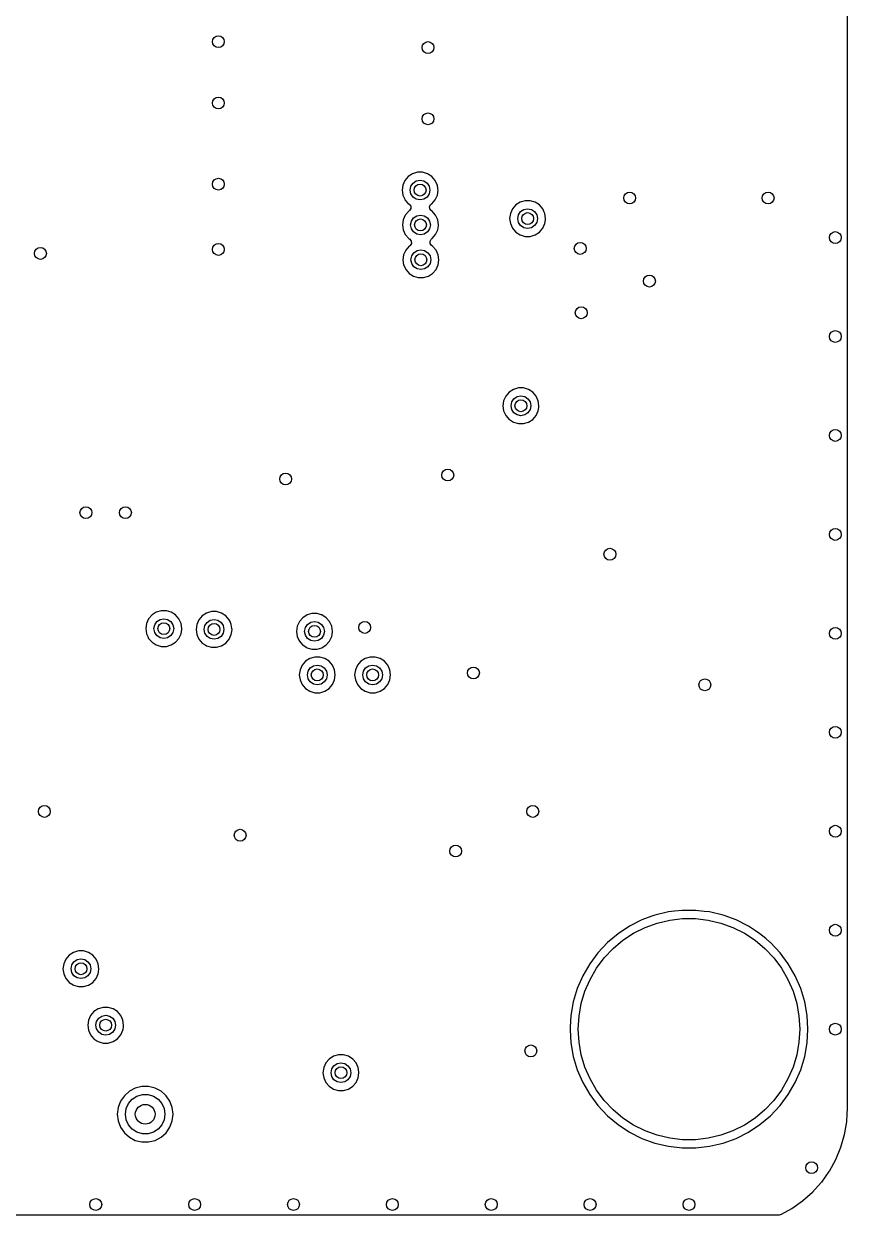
# Model space of a CAD drawing. Extents: x 100.3 to 185, y -144.7 to -85.3.
# Drawn here: x 164.18 to 185, y -144.7 to -114.6 of the extents above; entities that cross this region are included whole.
import ezdxf

# ---------------------------------------------------------------- set-up
doc = ezdxf.new("R2010")
doc.units = 0
doc.layers.add('BLACK', color=7, linetype='CONTINUOUS')

msp = doc.modelspace()

# ---------------------------------------------------------------- linework, layer by layer
at = {"layer": 'BLACK', "linetype": 'CONTINUOUS'}
for p, q in [((185, -88.0023), (185, -141.999)), ((173.817, -118.554), (173.763, -118.672)), ((173.902, -118.456), (173.817, -118.554)), ((174.011, -118.386), (173.902, -118.456)), ((174.135, -118.349), (174.011, -118.386)), ((174.011, -118.386), (174.011, -118.386)), ((174.023, -118.623), (174.104, -118.569)), ((174.104, -118.569), (174.2, -118.55)), ((174.265, -118.349), (174.135, -118.349)), ((174.135, -118.349), (174.135, -118.349)), ((174.2, -118.55), (174.296, -118.569)), ((174.389, -118.386), (174.265, -118.349)), ((174.265, -118.349), (174.265, -118.349)), ((174.296, -118.569), (174.377, -118.623)), ((174.498, -118.456), (174.389, -118.386)), ((174.389, -118.386), (174.389, -118.386)), ((174.389, -118.386), (174.389, -118.386)), ((174.389, -118.386), (174.389, -118.386)), ((174.583, -118.554), (174.498, -118.456)), ((174.498, -118.456), (174.498, -118.456)), ((174.498, -118.456), (174.498, -118.456)), ((174.627, -118.65), (174.583, -118.554)), ((173.763, -118.672), (173.745, -118.8)), ((173.745, -118.8), (173.745, -118.8)), ((173.745, -118.8), (173.763, -118.928)), ((173.95, -118.8), (173.969, -118.704)), ((173.969, -118.896), (173.95, -118.8)), ((173.969, -118.704), (174.023, -118.623)), ((174.023, -118.977), (173.969, -118.896)), ((174.377, -118.623), (174.431, -118.704)), ((174.431, -118.896), (174.377, -118.977)), ((174.431, -118.704), (174.45, -118.8)), ((174.45, -118.8), (174.431, -118.896)), ((174.637, -118.672), (174.627, -118.65)), ((174.65, -118.766), (174.637, -118.672)), ((174.637, -118.928), (174.655, -118.8)), ((174.655, -118.8), (174.65, -118.766)), ((173.763, -118.928), (173.802, -119.014)), ((173.802, -119.014), (173.817, -119.046)), ((173.817, -119.046), (173.873, -119.11)), ((173.873, -119.11), (173.902, -119.144)), ((173.902, -119.144), (173.927, -119.16)), ((173.927, -119.16), (173.966, -119.207)), ((174.104, -119.031), (174.023, -118.977)), ((174.2, -119.05), (174.104, -119.031)), ((174.296, -119.031), (174.2, -119.05)), ((174.377, -118.977), (174.296, -119.031)), ((174.441, -119.212), (174.474, -119.16)), ((174.474, -119.16), (174.483, -119.154)), ((174.483, -119.154), (174.498, -119.144)), ((174.498, -119.144), (174.583, -119.046)), ((174.583, -119.046), (174.637, -118.928)), ((176.622, -119.176), (176.537, -119.274)), ((176.731, -119.106), (176.622, -119.176)), ((176.855, -119.069), (176.731, -119.106)), ((176.731, -119.106), (176.731, -119.106)), ((176.985, -119.069), (176.855, -119.069)), ((176.855, -119.069), (176.855, -119.069)), ((177.109, -119.106), (176.985, -119.069)), ((176.985, -119.069), (176.985, -119.069)), ((177.218, -119.176), (177.109, -119.106)), ((177.109, -119.106), (177.109, -119.106)), ((177.109, -119.106), (177.109, -119.106)), ((177.109, -119.106), (177.109, -119.106)), ((177.303, -119.274), (177.218, -119.176)), ((177.218, -119.176), (177.218, -119.176)), ((177.218, -119.176), (177.218, -119.176)), ((173.827, -119.434), (173.773, -119.552)), ((173.912, -119.336), (173.827, -119.434)), ((173.927, -119.326), (173.912, -119.336)), ((173.936, -119.32), (173.927, -119.326)), ((173.969, -119.268), (173.936, -119.32)), ((173.966, -119.207), (173.969, -119.268)), ((174.033, -119.503), (174.114, -119.449)), ((174.114, -119.449), (174.21, -119.43)), ((174.21, -119.43), (174.306, -119.449)), ((174.306, -119.449), (174.387, -119.503)), ((174.444, -119.273), (174.441, -119.212)), ((174.483, -119.32), (174.444, -119.273)), ((174.508, -119.336), (174.483, -119.32)), ((174.593, -119.434), (174.508, -119.336)), ((174.508, -119.336), (174.508, -119.336)), ((174.602, -119.454), (174.593, -119.434)), ((174.632, -119.52), (174.602, -119.454)), ((176.483, -119.392), (176.465, -119.52)), ((176.537, -119.274), (176.483, -119.392)), ((176.67, -119.52), (176.689, -119.424)), ((176.689, -119.424), (176.743, -119.343)), ((176.743, -119.343), (176.824, -119.289)), ((176.824, -119.289), (176.92, -119.27)), ((176.92, -119.27), (177.016, -119.289)), ((177.016, -119.289), (177.097, -119.343)), ((177.097, -119.343), (177.151, -119.424)), ((177.151, -119.424), (177.17, -119.52)), ((177.34, -119.356), (177.303, -119.274)), ((177.357, -119.392), (177.34, -119.356)), ((177.375, -119.52), (177.357, -119.392)), ((173.773, -119.552), (173.755, -119.68)), ((173.755, -119.68), (173.755, -119.68)), ((173.755, -119.68), (173.773, -119.808)), ((173.96, -119.68), (173.979, -119.584)), ((173.979, -119.776), (173.96, -119.68)), ((173.979, -119.584), (174.033, -119.503)), ((174.033, -119.857), (173.979, -119.776)), ((174.387, -119.503), (174.441, -119.584)), ((174.441, -119.776), (174.387, -119.857)), ((174.441, -119.584), (174.46, -119.68)), ((174.46, -119.68), (174.441, -119.776)), ((174.647, -119.552), (174.632, -119.52)), ((174.665, -119.68), (174.647, -119.552)), ((174.647, -119.808), (174.662, -119.7)), ((174.662, -119.7), (174.665, -119.68)), ((174.665, -119.68), (174.665, -119.68)), ((176.465, -119.52), (176.465, -119.52)), ((176.465, -119.52), (176.483, -119.648)), ((176.483, -119.648), (176.537, -119.766)), ((176.537, -119.766), (176.537, -119.766)), ((176.537, -119.766), (176.57, -119.804)), ((176.689, -119.616), (176.67, -119.52)), ((176.743, -119.697), (176.689, -119.616)), ((176.824, -119.751), (176.743, -119.697)), ((176.92, -119.77), (176.824, -119.751)), ((177.016, -119.751), (176.92, -119.77)), ((177.097, -119.697), (177.016, -119.751)), ((177.151, -119.616), (177.097, -119.697)), ((177.17, -119.52), (177.151, -119.616)), ((177.218, -119.864), (177.303, -119.766)), ((177.303, -119.766), (177.357, -119.648)), ((177.357, -119.648), (177.371, -119.552)), ((177.371, -119.552), (177.375, -119.52)), ((177.375, -119.52), (177.375, -119.52)), ((173.773, -119.808), (173.827, -119.926)), ((173.827, -119.926), (173.827, -119.926)), ((173.827, -119.926), (173.912, -120.024)), ((173.912, -120.024), (173.912, -120.024)), ((173.912, -120.024), (173.937, -120.04)), ((173.937, -120.04), (173.976, -120.087)), ((173.976, -120.087), (173.979, -120.148)), ((174.114, -119.911), (174.033, -119.857)), ((174.21, -119.93), (174.114, -119.911)), ((174.306, -119.911), (174.21, -119.93)), ((174.387, -119.857), (174.306, -119.911)), ((174.451, -120.092), (174.484, -120.04)), ((174.454, -120.153), (174.451, -120.092)), ((174.484, -120.04), (174.493, -120.034)), ((174.493, -120.034), (174.508, -120.024)), ((174.508, -120.024), (174.593, -119.926)), ((174.593, -119.926), (174.647, -119.808)), ((176.57, -119.804), (176.622, -119.864)), ((176.622, -119.864), (176.731, -119.934)), ((176.731, -119.934), (176.731, -119.934)), ((176.731, -119.934), (176.855, -119.971)), ((176.855, -119.971), (176.855, -119.971)), ((176.855, -119.971), (176.985, -119.971)), ((176.985, -119.971), (177.109, -119.934)), ((176.985, -119.971), (176.985, -119.971)), ((177.109, -119.934), (177.218, -119.864)), ((173.837, -120.314), (173.783, -120.432)), ((173.922, -120.216), (173.837, -120.314)), ((173.937, -120.206), (173.922, -120.216)), ((173.946, -120.2), (173.937, -120.206)), ((173.979, -120.148), (173.946, -120.2)), ((173.989, -120.464), (174.043, -120.383)), ((174.043, -120.383), (174.124, -120.329)), ((174.124, -120.329), (174.22, -120.31)), ((174.22, -120.31), (174.316, -120.329)), ((174.316, -120.329), (174.397, -120.383)), ((174.397, -120.383), (174.451, -120.464)), ((174.493, -120.2), (174.454, -120.153)), ((174.518, -120.216), (174.493, -120.2)), ((174.603, -120.314), (174.518, -120.216)), ((174.518, -120.216), (174.518, -120.216)), ((174.657, -120.432), (174.603, -120.314)), ((174.603, -120.314), (174.603, -120.314)), ((173.783, -120.432), (173.765, -120.56)), ((173.765, -120.56), (173.765, -120.56)), ((173.765, -120.56), (173.783, -120.688)), ((173.783, -120.688), (173.794, -120.711)), ((173.97, -120.56), (173.989, -120.464)), ((173.989, -120.656), (173.97, -120.56)), ((174.043, -120.737), (173.989, -120.656)), ((174.451, -120.656), (174.397, -120.737)), ((174.451, -120.464), (174.47, -120.56)), ((174.47, -120.56), (174.451, -120.656)), ((174.603, -120.806), (174.657, -120.688)), ((174.675, -120.559), (174.657, -120.432)), ((174.657, -120.688), (174.675, -120.56)), ((174.675, -120.56), (174.675, -120.559)), ((173.794, -120.711), (173.837, -120.806)), ((173.837, -120.806), (173.897, -120.875)), ((173.897, -120.875), (173.922, -120.904)), ((173.922, -120.904), (174.031, -120.974)), ((174.031, -120.974), (174.031, -120.974)), ((174.031, -120.974), (174.155, -121.01)), ((174.124, -120.791), (174.043, -120.737)), ((174.22, -120.81), (174.124, -120.791)), ((174.316, -120.791), (174.22, -120.81)), ((174.285, -121.01), (174.409, -120.974)), ((174.397, -120.737), (174.316, -120.791)), ((174.409, -120.974), (174.518, -120.904)), ((174.518, -120.904), (174.603, -120.806)), ((174.155, -121.01), (174.155, -121.01)), ((174.155, -121.01), (174.285, -121.01)), ((174.285, -121.01), (174.285, -121.01)), ((176.367, -124.004), (176.313, -124.122)), ((176.452, -123.906), (176.367, -124.004)), ((176.561, -123.836), (176.452, -123.906)), ((176.685, -123.799), (176.561, -123.836)), ((176.561, -123.836), (176.561, -123.836)), ((176.654, -124.019), (176.75, -124)), ((176.815, -123.799), (176.685, -123.799)), ((176.685, -123.799), (176.685, -123.799)), ((176.75, -124), (176.846, -124.019)), ((176.939, -123.836), (176.815, -123.799)), ((176.815, -123.799), (176.815, -123.799)), ((177.048, -123.906), (176.939, -123.836)), ((176.939, -123.836), (176.939, -123.836)), ((176.939, -123.836), (176.939, -123.836)), ((176.939, -123.836), (176.939, -123.836)), ((177.133, -124.004), (177.048, -123.906)), ((177.048, -123.906), (177.048, -123.906)), ((177.048, -123.906), (177.048, -123.906)), ((177.154, -124.05), (177.133, -124.004)), ((176.313, -124.122), (176.295, -124.25)), ((176.295, -124.25), (176.295, -124.25)), ((176.295, -124.25), (176.313, -124.378)), ((176.5, -124.25), (176.519, -124.154)), ((176.519, -124.346), (176.5, -124.25)), ((176.519, -124.154), (176.573, -124.073)), ((176.573, -124.073), (176.654, -124.019)), ((176.846, -124.019), (176.927, -124.073)), ((176.927, -124.073), (176.981, -124.154)), ((176.981, -124.154), (177, -124.25)), ((177, -124.25), (176.981, -124.346)), ((177.187, -124.122), (177.154, -124.05)), ((177.205, -124.25), (177.187, -124.122)), ((177.187, -124.378), (177.199, -124.296)), ((177.199, -124.296), (177.205, -124.25)), ((177.205, -124.25), (177.205, -124.25)), ((176.313, -124.378), (176.352, -124.464)), ((176.352, -124.464), (176.367, -124.496)), ((176.367, -124.496), (176.417, -124.553)), ((176.417, -124.553), (176.452, -124.594)), ((176.452, -124.594), (176.485, -124.615)), ((176.485, -124.615), (176.561, -124.664)), ((176.573, -124.427), (176.519, -124.346)), ((176.654, -124.481), (176.573, -124.427)), ((176.75, -124.5), (176.654, -124.481)), ((176.846, -124.481), (176.75, -124.5)), ((176.927, -124.427), (176.846, -124.481)), ((176.981, -124.346), (176.927, -124.427)), ((176.939, -124.664), (177.048, -124.594)), ((177.048, -124.594), (177.133, -124.496)), ((177.133, -124.496), (177.187, -124.378)), ((176.561, -124.664), (176.685, -124.7)), ((176.685, -124.7), (176.685, -124.7)), ((176.685, -124.7), (176.815, -124.7)), ((176.815, -124.7), (176.939, -124.664)), ((176.815, -124.7), (176.815, -124.7)), ((167.655, -129.429), (167.531, -129.466)), ((167.785, -129.429), (167.655, -129.429)), ((167.655, -129.429), (167.655, -129.429)), ((167.909, -129.466), (167.785, -129.429)), ((167.785, -129.429), (167.785, -129.429)), ((167.337, -129.634), (167.283, -129.752)), ((167.422, -129.536), (167.337, -129.634)), ((167.531, -129.466), (167.422, -129.536)), ((167.489, -129.784), (167.543, -129.703)), ((167.531, -129.466), (167.531, -129.466)), ((167.543, -129.703), (167.624, -129.649)), ((167.624, -129.649), (167.72, -129.63)), ((167.72, -129.63), (167.816, -129.649)), ((167.816, -129.649), (167.897, -129.703)), ((167.897, -129.703), (167.951, -129.784)), ((168.018, -129.536), (167.909, -129.466)), ((167.909, -129.466), (167.909, -129.466)), ((167.909, -129.466), (167.909, -129.466)), ((167.909, -129.466), (167.909, -129.466)), ((168.103, -129.634), (168.018, -129.536)), ((168.018, -129.536), (168.018, -129.536)), ((168.018, -129.536), (168.018, -129.536)), ((168.135, -129.704), (168.103, -129.634)), ((168.157, -129.752), (168.135, -129.704)), ((168.607, -129.654), (168.553, -129.772)), ((168.692, -129.556), (168.607, -129.654)), ((168.801, -129.486), (168.692, -129.556)), ((168.759, -129.804), (168.813, -129.723)), ((168.925, -129.45), (168.801, -129.486)), ((168.801, -129.486), (168.801, -129.486)), ((168.813, -129.723), (168.894, -129.669)), ((168.894, -129.669), (168.99, -129.65)), ((169.055, -129.45), (168.925, -129.45)), ((168.925, -129.45), (168.925, -129.45)), ((168.99, -129.65), (169.086, -129.669)), ((169.179, -129.486), (169.055, -129.45)), ((169.055, -129.45), (169.055, -129.45)), ((169.086, -129.669), (169.167, -129.723)), ((169.167, -129.723), (169.221, -129.804)), ((169.288, -129.556), (169.179, -129.486)), ((169.179, -129.486), (169.179, -129.486)), ((169.179, -129.486), (169.179, -129.486)), ((169.179, -129.486), (169.179, -129.486)), ((169.373, -129.654), (169.288, -129.556)), ((169.288, -129.556), (169.288, -129.556)), ((169.288, -129.556), (169.288, -129.556)), ((169.396, -129.704), (169.373, -129.654)), ((169.427, -129.772), (169.396, -129.704)), ((171.147, -129.704), (171.093, -129.822)), ((171.232, -129.606), (171.147, -129.704)), ((171.341, -129.536), (171.232, -129.606)), ((171.465, -129.499), (171.341, -129.536)), ((171.341, -129.536), (171.341, -129.536)), ((171.353, -129.773), (171.434, -129.719)), ((171.434, -129.719), (171.53, -129.7)), ((171.595, -129.499), (171.465, -129.499)), ((171.465, -129.499), (171.465, -129.499)), ((171.53, -129.7), (171.626, -129.719)), ((171.703, -129.531), (171.595, -129.499)), ((171.595, -129.499), (171.595, -129.499)), ((171.626, -129.719), (171.707, -129.773)), ((171.719, -129.536), (171.703, -129.531)), ((171.828, -129.606), (171.719, -129.536)), ((171.719, -129.536), (171.719, -129.536)), ((171.719, -129.536), (171.719, -129.536)), ((171.913, -129.704), (171.828, -129.606)), ((171.828, -129.606), (171.828, -129.606)), ((171.828, -129.606), (171.828, -129.606)), ((171.967, -129.822), (171.913, -129.704)), ((167.283, -129.752), (167.265, -129.88)), ((167.265, -129.88), (167.265, -129.88)), ((167.265, -129.88), (167.283, -130.008)), ((167.283, -130.008), (167.315, -130.078)), ((167.47, -129.88), (167.489, -129.784)), ((167.489, -129.976), (167.47, -129.88)), ((167.543, -130.057), (167.489, -129.976)), ((167.951, -129.976), (167.897, -130.057)), ((167.951, -129.784), (167.97, -129.88)), ((167.97, -129.88), (167.951, -129.976)), ((168.103, -130.126), (168.157, -130.008)), ((168.175, -129.88), (168.157, -129.752)), ((168.157, -130.008), (168.172, -129.9)), ((168.172, -129.9), (168.175, -129.88)), ((168.175, -129.88), (168.175, -129.88)), ((168.553, -129.772), (168.535, -129.9)), ((168.535, -129.9), (168.535, -129.9)), ((168.535, -129.9), (168.553, -130.028)), ((168.553, -130.028), (168.598, -130.126)), ((168.74, -129.9), (168.759, -129.804)), ((168.759, -129.996), (168.74, -129.9)), ((168.813, -130.077), (168.759, -129.996)), ((169.221, -129.996), (169.167, -130.077)), ((169.221, -129.804), (169.24, -129.9)), ((169.24, -129.9), (169.221, -129.996)), ((169.373, -130.146), (169.427, -130.028)), ((169.442, -129.88), (169.427, -129.772)), ((169.427, -130.028), (169.438, -129.95)), ((169.438, -129.95), (169.445, -129.9)), ((169.445, -129.9), (169.442, -129.88)), ((171.093, -129.822), (171.075, -129.95)), ((171.075, -129.95), (171.075, -129.95)), ((171.075, -129.95), (171.093, -130.078)), ((171.28, -129.95), (171.299, -129.854)), ((171.299, -130.046), (171.28, -129.95)), ((171.299, -129.854), (171.353, -129.773)), ((171.707, -129.773), (171.761, -129.854)), ((171.761, -129.854), (171.78, -129.95)), ((171.78, -129.95), (171.761, -130.046)), ((171.985, -129.95), (171.967, -129.822)), ((171.967, -129.822), (171.967, -129.822)), ((171.967, -130.078), (171.974, -130.028)), ((171.974, -130.028), (171.985, -129.95)), ((171.985, -129.95), (171.985, -129.95)), ((167.315, -130.078), (167.337, -130.126)), ((167.337, -130.126), (167.422, -130.224)), ((167.422, -130.224), (167.422, -130.224)), ((167.422, -130.224), (167.531, -130.294)), ((167.531, -130.294), (167.531, -130.294)), ((167.531, -130.294), (167.655, -130.331)), ((167.624, -130.111), (167.543, -130.057)), ((167.72, -130.13), (167.624, -130.111)), ((167.655, -130.331), (167.655, -130.331)), ((167.655, -130.331), (167.785, -130.331)), ((167.816, -130.111), (167.72, -130.13)), ((167.785, -130.331), (167.909, -130.294)), ((167.785, -130.331), (167.785, -130.331)), ((167.897, -130.057), (167.816, -130.111)), ((167.909, -130.294), (168.018, -130.224)), ((168.018, -130.224), (168.103, -130.126)), ((168.598, -130.126), (168.607, -130.146)), ((168.607, -130.146), (168.65, -130.196)), ((168.65, -130.196), (168.692, -130.244)), ((168.692, -130.244), (168.77, -130.294)), ((168.77, -130.294), (168.801, -130.314)), ((168.801, -130.314), (168.925, -130.35)), ((168.894, -130.131), (168.813, -130.077)), ((168.99, -130.15), (168.894, -130.131)), ((169.086, -130.131), (168.99, -130.15)), ((169.055, -130.35), (169.179, -130.314)), ((169.167, -130.077), (169.086, -130.131)), ((169.179, -130.314), (169.288, -130.244)), ((169.288, -130.244), (169.373, -130.146)), ((171.093, -130.078), (171.134, -130.168)), ((171.134, -130.168), (171.147, -130.196)), ((171.147, -130.196), (171.225, -130.286)), ((171.225, -130.286), (171.232, -130.294)), ((171.232, -130.294), (171.32, -130.35)), ((171.353, -130.127), (171.299, -130.046)), ((171.434, -130.181), (171.353, -130.127)), ((171.53, -130.2), (171.434, -130.181)), ((171.626, -130.181), (171.53, -130.2)), ((171.707, -130.127), (171.626, -130.181)), ((171.761, -130.046), (171.707, -130.127)), ((171.719, -130.364), (171.828, -130.294)), ((171.828, -130.294), (171.913, -130.196)), ((171.913, -130.196), (171.967, -130.078)), ((168.925, -130.35), (168.925, -130.35)), ((168.925, -130.35), (169.055, -130.35)), ((169.055, -130.35), (169.055, -130.35)), ((171.411, -130.636), (171.302, -130.706)), ((171.32, -130.35), (171.341, -130.364)), ((171.341, -130.364), (171.465, -130.4)), ((171.536, -130.6), (171.411, -130.636)), ((171.411, -130.636), (171.411, -130.636)), ((171.465, -130.4), (171.465, -130.4)), ((171.465, -130.4), (171.595, -130.4)), ((171.665, -130.6), (171.536, -130.6)), ((171.536, -130.6), (171.536, -130.6)), ((171.595, -130.4), (171.719, -130.364)), ((171.595, -130.4), (171.595, -130.4)), ((171.79, -130.636), (171.665, -130.6)), ((171.665, -130.6), (171.665, -130.6)), ((171.899, -130.706), (171.79, -130.636)), ((171.79, -130.636), (171.79, -130.636)), ((171.79, -130.636), (171.79, -130.636)), ((171.79, -130.636), (171.79, -130.636)), ((172.811, -130.636), (172.702, -130.706)), ((172.935, -130.6), (172.811, -130.636)), ((172.811, -130.636), (172.811, -130.636)), ((173.065, -130.6), (172.935, -130.6)), ((172.935, -130.6), (172.935, -130.6)), ((173.189, -130.636), (173.065, -130.6)), ((173.065, -130.6), (173.065, -130.6)), ((173.298, -130.706), (173.189, -130.636)), ((173.189, -130.636), (173.189, -130.636)), ((173.189, -130.636), (173.189, -130.636)), ((173.189, -130.636), (173.189, -130.636)), ((171.164, -130.922), (171.145, -131.05)), ((171.218, -130.804), (171.164, -130.922)), ((171.302, -130.706), (171.218, -130.804)), ((171.37, -130.954), (171.424, -130.873)), ((171.424, -130.873), (171.505, -130.819)), ((171.505, -130.819), (171.6, -130.8)), ((171.6, -130.8), (171.696, -130.819)), ((171.696, -130.819), (171.777, -130.873)), ((171.777, -130.873), (171.831, -130.954)), ((171.983, -130.804), (171.899, -130.706)), ((171.899, -130.706), (171.899, -130.706)), ((171.899, -130.706), (171.899, -130.706)), ((172.037, -130.922), (171.983, -130.804)), ((172.056, -131.05), (172.037, -130.922)), ((172.563, -130.922), (172.545, -131.05)), ((172.617, -130.804), (172.563, -130.922)), ((172.702, -130.706), (172.617, -130.804)), ((172.769, -130.954), (172.823, -130.873)), ((172.823, -130.873), (172.904, -130.819)), ((172.904, -130.819), (173, -130.8)), ((173, -130.8), (173.096, -130.819)), ((173.096, -130.819), (173.177, -130.873)), ((173.177, -130.873), (173.231, -130.954)), ((173.383, -130.804), (173.298, -130.706)), ((173.298, -130.706), (173.298, -130.706)), ((173.298, -130.706), (173.298, -130.706)), ((173.437, -130.922), (173.383, -130.804)), ((173.455, -131.05), (173.437, -130.922)), ((171.145, -131.05), (171.145, -131.05)), ((171.145, -131.05), (171.164, -131.178)), ((171.164, -131.178), (171.218, -131.296)), ((171.35, -131.05), (171.37, -130.954)), ((171.37, -131.146), (171.35, -131.05)), ((171.424, -131.227), (171.37, -131.146)), ((171.505, -131.281), (171.424, -131.227)), ((171.777, -131.227), (171.696, -131.281)), ((171.831, -131.146), (171.777, -131.227)), ((171.831, -130.954), (171.85, -131.05)), ((171.85, -131.05), (171.831, -131.146)), ((171.983, -131.296), (172.037, -131.178)), ((172.037, -131.178), (172.056, -131.05)), ((172.056, -131.05), (172.056, -131.05)), ((172.545, -131.05), (172.545, -131.05)), ((172.545, -131.05), (172.563, -131.178)), ((172.563, -131.178), (172.617, -131.296)), ((172.75, -131.05), (172.769, -130.954)), ((172.769, -131.146), (172.75, -131.05)), ((172.823, -131.227), (172.769, -131.146)), ((172.904, -131.281), (172.823, -131.227)), ((173.177, -131.227), (173.096, -131.281)), ((173.231, -131.146), (173.177, -131.227)), ((173.231, -130.954), (173.25, -131.05)), ((173.25, -131.05), (173.231, -131.146)), ((173.383, -131.296), (173.437, -131.178)), ((173.437, -131.178), (173.455, -131.05)), ((171.218, -131.296), (171.218, -131.296)), ((171.218, -131.296), (171.244, -131.326)), ((171.244, -131.326), (171.302, -131.394)), ((171.302, -131.394), (171.411, -131.464)), ((171.411, -131.464), (171.411, -131.464)), ((171.411, -131.464), (171.536, -131.5)), ((171.6, -131.3), (171.505, -131.281)), ((171.536, -131.5), (171.536, -131.5)), ((171.536, -131.5), (171.665, -131.5)), ((171.696, -131.281), (171.6, -131.3)), ((171.665, -131.5), (171.79, -131.464)), ((171.665, -131.5), (171.665, -131.5)), ((171.79, -131.464), (171.899, -131.394)), ((171.899, -131.394), (171.983, -131.296)), ((172.617, -131.296), (172.617, -131.296)), ((172.617, -131.296), (172.643, -131.326)), ((172.643, -131.326), (172.702, -131.394)), ((172.702, -131.394), (172.811, -131.464)), ((172.811, -131.464), (172.811, -131.464)), ((172.811, -131.464), (172.935, -131.5)), ((173, -131.3), (172.904, -131.281)), ((172.935, -131.5), (172.935, -131.5)), ((172.935, -131.5), (173.065, -131.5)), ((173.096, -131.281), (173, -131.3)), ((173.065, -131.5), (173.189, -131.464)), ((173.065, -131.5), (173.065, -131.5)), ((173.189, -131.464), (173.298, -131.394)), ((173.298, -131.394), (173.383, -131.296)), ((179.81, -137.24), (179.497, -137.397)), ((180.037, -137.157), (179.81, -137.24)), ((179.81, -137.24), (179.81, -137.24)), ((179.81, -137.24), (179.81, -137.24)), ((180.138, -137.121), (180.037, -137.157)), ((180.478, -137.04), (180.138, -137.121)), ((180.197, -137.318), (180.514, -137.243)), ((180.634, -137.022), (180.478, -137.04)), ((180.514, -137.243), (180.837, -137.205)), ((180.825, -136.999), (180.634, -137.022)), ((181.175, -136.999), (180.825, -136.999)), ((180.837, -137.205), (181.163, -137.205)), ((181.163, -137.205), (181.486, -137.243)), ((181.384, -137.024), (181.175, -136.999)), ((181.522, -137.04), (181.384, -137.024)), ((181.486, -137.243), (181.803, -137.318)), ((181.862, -137.121), (181.522, -137.04)), ((181.891, -137.131), (181.862, -137.121)), ((182.19, -137.24), (181.891, -137.131)), ((182.503, -137.397), (182.19, -137.24)), ((182.19, -137.24), (182.19, -137.24)), ((182.19, -137.24), (182.19, -137.24)), ((179.497, -137.397), (179.205, -137.589)), ((179.6, -137.575), (179.891, -137.429)), ((179.891, -137.429), (180.197, -137.318)), ((181.803, -137.318), (182.109, -137.429)), ((182.109, -137.429), (182.4, -137.575)), ((182.684, -137.516), (182.503, -137.397)), ((182.795, -137.589), (182.684, -137.516)), ((178.937, -137.814), (178.698, -138.068)), ((179.205, -137.589), (178.937, -137.814)), ((179.079, -137.963), (179.328, -137.754)), ((179.328, -137.754), (179.6, -137.575)), ((182.4, -137.575), (182.672, -137.754)), ((182.672, -137.754), (182.921, -137.963)), ((182.939, -137.71), (182.795, -137.589)), ((183.045, -137.799), (182.939, -137.71)), ((183.063, -137.814), (183.045, -137.799)), ((183.302, -138.068), (183.063, -137.814)), ((165.328, -138.13), (165.243, -138.228)), ((165.437, -138.06), (165.328, -138.13)), ((165.561, -138.023), (165.437, -138.06)), ((165.437, -138.06), (165.437, -138.06)), ((165.691, -138.023), (165.561, -138.023)), ((165.561, -138.023), (165.561, -138.023)), ((165.815, -138.06), (165.691, -138.023)), ((165.691, -138.023), (165.691, -138.023)), ((165.924, -138.13), (165.815, -138.06)), ((165.815, -138.06), (165.815, -138.06)), ((165.815, -138.06), (165.815, -138.06)), ((165.815, -138.06), (165.815, -138.06)), ((166.009, -138.228), (165.924, -138.13)), ((165.924, -138.13), (165.924, -138.13)), ((165.924, -138.13), (165.924, -138.13)), ((178.698, -138.068), (178.489, -138.348)), ((178.855, -138.2), (179.079, -137.963)), ((182.921, -137.963), (183.145, -138.2)), ((183.511, -138.348), (183.302, -138.068)), ((165.189, -138.346), (165.171, -138.474)), ((165.243, -138.228), (165.189, -138.346)), ((165.376, -138.474), (165.395, -138.378)), ((165.395, -138.378), (165.449, -138.297)), ((165.449, -138.297), (165.53, -138.243)), ((165.53, -138.243), (165.626, -138.224)), ((165.626, -138.224), (165.722, -138.243)), ((165.722, -138.243), (165.803, -138.297)), ((165.803, -138.297), (165.857, -138.378)), ((165.857, -138.378), (165.876, -138.474)), ((166.019, -138.25), (166.009, -138.228)), ((166.063, -138.346), (166.019, -138.25)), ((166.081, -138.474), (166.063, -138.346)), ((178.489, -138.348), (178.314, -138.651)), ((178.489, -138.348), (178.489, -138.348)), ((178.498, -138.743), (178.661, -138.461)), ((178.661, -138.461), (178.855, -138.2)), ((183.145, -138.2), (183.339, -138.461)), ((183.339, -138.461), (183.502, -138.743)), ((183.686, -138.651), (183.511, -138.348)), ((165.171, -138.474), (165.171, -138.474)), ((165.171, -138.474), (165.189, -138.602)), ((165.189, -138.602), (165.218, -138.664)), ((165.218, -138.664), (165.243, -138.72)), ((165.243, -138.72), (165.3, -138.786)), ((165.395, -138.57), (165.376, -138.474)), ((165.449, -138.651), (165.395, -138.57)), ((165.53, -138.705), (165.449, -138.651)), ((165.626, -138.724), (165.53, -138.705)), ((165.722, -138.705), (165.626, -138.724)), ((165.803, -138.651), (165.722, -138.705)), ((165.857, -138.57), (165.803, -138.651)), ((165.876, -138.474), (165.857, -138.57)), ((165.924, -138.818), (166.009, -138.72)), ((166.009, -138.72), (166.063, -138.602)), ((166.063, -138.602), (166.069, -138.559)), ((166.069, -138.559), (166.081, -138.474)), ((166.081, -138.474), (166.081, -138.474)), ((178.314, -138.651), (178.176, -138.972)), ((178.314, -138.651), (178.314, -138.651)), ((178.369, -139.042), (178.498, -138.743)), ((183.502, -138.743), (183.631, -139.042)), ((183.824, -138.972), (183.686, -138.651)), ((165.3, -138.786), (165.328, -138.818)), ((165.328, -138.818), (165.431, -138.884)), ((165.431, -138.884), (165.437, -138.888)), ((165.437, -138.888), (165.561, -138.924)), ((165.561, -138.924), (165.561, -138.924)), ((165.561, -138.924), (165.691, -138.924)), ((165.691, -138.924), (165.815, -138.888)), ((165.691, -138.924), (165.691, -138.924)), ((165.815, -138.888), (165.924, -138.818)), ((178.176, -138.972), (178.075, -139.307)), ((178.176, -138.972), (178.176, -138.972)), ((178.275, -139.354), (178.369, -139.042)), ((183.631, -139.042), (183.725, -139.354)), ((183.925, -139.307), (183.824, -138.972)), ((178.075, -139.307), (178.015, -139.651)), ((178.075, -139.307), (178.075, -139.307)), ((178.219, -139.675), (178.275, -139.354)), ((183.725, -139.354), (183.781, -139.675)), ((183.985, -139.651), (183.925, -139.307)), ((165.867, -139.654), (165.813, -139.772)), ((165.952, -139.556), (165.867, -139.654)), ((166.061, -139.486), (165.952, -139.556)), ((166.185, -139.45), (166.061, -139.486)), ((166.061, -139.486), (166.061, -139.486)), ((166.154, -139.669), (166.25, -139.65)), ((166.315, -139.45), (166.185, -139.45)), ((166.185, -139.45), (166.185, -139.45)), ((166.25, -139.65), (166.346, -139.669)), ((166.439, -139.486), (166.315, -139.45)), ((166.315, -139.45), (166.315, -139.45)), ((166.548, -139.556), (166.439, -139.486)), ((166.439, -139.486), (166.439, -139.486)), ((166.439, -139.486), (166.439, -139.486)), ((166.439, -139.486), (166.439, -139.486)), ((166.633, -139.654), (166.548, -139.556)), ((166.548, -139.556), (166.548, -139.556)), ((166.548, -139.556), (166.548, -139.556)), ((166.667, -139.728), (166.633, -139.654)), ((178.015, -139.651), (177.997, -139.95)), ((184.006, -140), (183.985, -139.651)), ((165.813, -139.772), (165.795, -139.9)), ((165.795, -139.9), (165.795, -139.9)), ((165.795, -139.9), (165.813, -140.028)), ((166, -139.9), (166.019, -139.804)), ((166.019, -139.996), (166, -139.9)), ((166.019, -139.804), (166.073, -139.723)), ((166.073, -139.723), (166.154, -139.669)), ((166.346, -139.669), (166.427, -139.723)), ((166.427, -139.723), (166.481, -139.804)), ((166.481, -139.804), (166.5, -139.9)), ((166.5, -139.9), (166.481, -139.996)), ((166.687, -139.772), (166.667, -139.728)), ((166.705, -139.9), (166.687, -139.772)), ((166.691, -140), (166.698, -139.95)), ((166.698, -139.95), (166.705, -139.9)), ((166.705, -139.9), (166.705, -139.9)), ((177.997, -139.95), (177.994, -140)), ((178.2, -140), (178.219, -139.675)), ((183.781, -139.675), (183.8, -140)), ((165.813, -140.028), (165.867, -140.146)), ((165.867, -140.146), (165.867, -140.146)), ((165.867, -140.146), (165.895, -140.178)), ((165.895, -140.178), (165.952, -140.244)), ((165.952, -140.244), (166.03, -140.294)), ((166.073, -140.077), (166.019, -139.996)), ((166.154, -140.131), (166.073, -140.077)), ((166.25, -140.15), (166.154, -140.131)), ((166.346, -140.131), (166.25, -140.15)), ((166.427, -140.077), (166.346, -140.131)), ((166.481, -139.996), (166.427, -140.077)), ((166.439, -140.314), (166.548, -140.244)), ((166.548, -140.244), (166.633, -140.146)), ((166.633, -140.146), (166.687, -140.028)), ((166.687, -140.028), (166.691, -140)), ((177.994, -140), (177.995, -140.014)), ((177.995, -140.014), (178.015, -140.349)), ((178.219, -140.325), (178.2, -140)), ((183.8, -140), (183.781, -140.325)), ((183.985, -140.349), (184.006, -140)), ((166.03, -140.294), (166.061, -140.314)), ((166.061, -140.314), (166.185, -140.35)), ((166.185, -140.35), (166.185, -140.35)), ((166.185, -140.35), (166.315, -140.35)), ((166.315, -140.35), (166.439, -140.314)), ((166.315, -140.35), (166.315, -140.35)), ((178.015, -140.349), (178.075, -140.693)), ((178.275, -140.646), (178.219, -140.325)), ((183.781, -140.325), (183.725, -140.646)), ((183.925, -140.693), (183.985, -140.349)), ((171.817, -140.854), (171.763, -140.972)), ((171.902, -140.756), (171.817, -140.854)), ((172.011, -140.686), (171.902, -140.756)), ((172.135, -140.649), (172.011, -140.686)), ((172.011, -140.686), (172.011, -140.686)), ((172.023, -140.923), (172.104, -140.869)), ((172.104, -140.869), (172.2, -140.85)), ((172.265, -140.649), (172.135, -140.649)), ((172.135, -140.649), (172.135, -140.649)), ((172.2, -140.85), (172.296, -140.869)), ((172.389, -140.686), (172.265, -140.649)), ((172.265, -140.649), (172.265, -140.649)), ((172.296, -140.869), (172.377, -140.923)), ((172.498, -140.756), (172.389, -140.686)), ((172.389, -140.686), (172.389, -140.686)), ((172.389, -140.686), (172.389, -140.686)), ((172.389, -140.686), (172.389, -140.686)), ((172.583, -140.854), (172.498, -140.756)), ((172.498, -140.756), (172.498, -140.756)), ((172.498, -140.756), (172.498, -140.756)), ((172.637, -140.972), (172.583, -140.854)), ((172.583, -140.854), (172.583, -140.854)), ((178.075, -140.693), (178.075, -140.693)), ((178.075, -140.693), (178.176, -141.028)), ((178.369, -140.958), (178.275, -140.646)), ((183.725, -140.646), (183.631, -140.958)), ((183.824, -141.028), (183.925, -140.693)), ((171.763, -140.972), (171.745, -141.1)), ((171.745, -141.1), (171.745, -141.1)), ((171.745, -141.1), (171.763, -141.228)), ((171.95, -141.1), (171.969, -141.004)), ((171.969, -141.196), (171.95, -141.1)), ((171.969, -141.004), (172.023, -140.923)), ((172.377, -140.923), (172.431, -141.004)), ((172.431, -141.004), (172.45, -141.1)), ((172.45, -141.1), (172.431, -141.196)), ((172.653, -141.088), (172.637, -140.972)), ((172.637, -141.228), (172.655, -141.1)), ((172.655, -141.1), (172.653, -141.088)), ((178.176, -141.028), (178.176, -141.028)), ((178.176, -141.028), (178.308, -141.335)), ((178.498, -141.257), (178.369, -140.958)), ((183.631, -140.958), (183.502, -141.257)), ((183.686, -141.349), (183.824, -141.028)), ((167.165, -141.45), (167, -141.49)), ((167.335, -141.45), (167.165, -141.45)), ((167.165, -141.45), (167.165, -141.45)), ((167.5, -141.49), (167.335, -141.45)), ((167.335, -141.45), (167.335, -141.45)), ((171.763, -141.228), (171.817, -141.346)), ((171.817, -141.346), (171.817, -141.346)), ((171.817, -141.346), (171.82, -141.349)), ((171.82, -141.349), (171.902, -141.444)), ((171.902, -141.444), (172.011, -141.514)), ((172.023, -141.277), (171.969, -141.196)), ((172.104, -141.331), (172.023, -141.277)), ((172.2, -141.35), (172.104, -141.331)), ((172.296, -141.331), (172.2, -141.35)), ((172.377, -141.277), (172.296, -141.331)), ((172.431, -141.196), (172.377, -141.277)), ((172.389, -141.514), (172.498, -141.444)), ((172.498, -141.444), (172.583, -141.346)), ((172.583, -141.346), (172.637, -141.228)), ((178.308, -141.335), (178.314, -141.349)), ((178.314, -141.349), (178.489, -141.652)), ((178.661, -141.539), (178.498, -141.257)), ((183.502, -141.257), (183.339, -141.539)), ((183.511, -141.652), (183.686, -141.349)), ((166.722, -141.682), (166.625, -141.822)), ((166.849, -141.569), (166.722, -141.682)), ((166.722, -141.682), (166.722, -141.682)), ((166.722, -141.682), (166.722, -141.682)), ((166.829, -141.88), (166.923, -141.772)), ((167, -141.49), (166.849, -141.569)), ((166.923, -141.772), (167.042, -141.695)), ((167.042, -141.695), (167.179, -141.655)), ((167.179, -141.655), (167.321, -141.655)), ((167.321, -141.655), (167.458, -141.695)), ((167.458, -141.695), (167.577, -141.772)), ((167.651, -141.569), (167.5, -141.49)), ((167.5, -141.49), (167.5, -141.49)), ((167.5, -141.49), (167.5, -141.49)), ((167.577, -141.772), (167.671, -141.88)), ((167.744, -141.652), (167.651, -141.569)), ((167.651, -141.569), (167.651, -141.569)), ((167.778, -141.682), (167.744, -141.652)), ((167.875, -141.822), (167.778, -141.682)), ((172.011, -141.514), (172.011, -141.514)), ((172.011, -141.514), (172.135, -141.55)), ((172.135, -141.55), (172.135, -141.55)), ((172.135, -141.55), (172.265, -141.55)), ((172.265, -141.55), (172.389, -141.514)), ((172.265, -141.55), (172.265, -141.55)), ((178.489, -141.652), (178.698, -141.932)), ((178.855, -141.8), (178.661, -141.539)), ((183.339, -141.539), (183.145, -141.8)), ((183.302, -141.932), (183.511, -141.652)), ((166.565, -141.981), (166.544, -142.15)), ((166.625, -141.822), (166.565, -141.981)), ((166.75, -142.15), (166.77, -142.009)), ((166.77, -142.009), (166.829, -141.88)), ((167.671, -141.88), (167.73, -142.009)), ((167.73, -142.009), (167.75, -142.15)), ((167.935, -141.981), (167.875, -141.822)), ((167.956, -142.15), (167.935, -141.981)), ((178.698, -141.932), (178.937, -142.186)), ((179.079, -142.037), (178.855, -141.8)), ((179.328, -142.246), (179.079, -142.037)), ((182.921, -142.037), (182.672, -142.246)), ((183.145, -141.8), (182.921, -142.037)), ((183.063, -142.186), (183.302, -141.932)), ((185, -142.001), (184.992, -142.15)), ((185, -141.999), (185, -142.001)), ((166.544, -142.15), (166.565, -142.319)), ((166.565, -142.319), (166.625, -142.478)), ((166.77, -142.291), (166.75, -142.15)), ((166.829, -142.42), (166.77, -142.291)), ((167.73, -142.291), (167.671, -142.42)), ((167.75, -142.15), (167.73, -142.291)), ((167.875, -142.478), (167.935, -142.319)), ((167.935, -142.319), (167.956, -142.15)), ((178.937, -142.186), (179.205, -142.411)), ((179.6, -142.425), (179.328, -142.246)), ((182.672, -142.246), (182.4, -142.425)), ((182.795, -142.411), (183.063, -142.186)), ((184.981, -142.339), (184.933, -142.618)), ((184.992, -142.15), (184.981, -142.333)), ((184.981, -142.333), (184.981, -142.339)), ((166.625, -142.478), (166.722, -142.618)), ((166.722, -142.618), (166.849, -142.731)), ((166.923, -142.528), (166.829, -142.42)), ((167.042, -142.605), (166.923, -142.528)), ((167.179, -142.645), (167.042, -142.605)), ((167.321, -142.645), (167.179, -142.645)), ((167.458, -142.605), (167.321, -142.645)), ((167.577, -142.528), (167.458, -142.605)), ((167.671, -142.42), (167.577, -142.528)), ((167.651, -142.731), (167.778, -142.618)), ((167.778, -142.618), (167.875, -142.478)), ((179.205, -142.411), (179.497, -142.603)), ((179.497, -142.603), (179.81, -142.76)), ((179.891, -142.571), (179.6, -142.425)), ((180.197, -142.682), (179.891, -142.571)), ((182.109, -142.571), (181.803, -142.682)), ((182.4, -142.425), (182.109, -142.571)), ((182.19, -142.76), (182.503, -142.603)), ((182.503, -142.603), (182.795, -142.411)), ((184.924, -142.67), (184.832, -142.988)), ((184.925, -142.665), (184.924, -142.67)), ((184.933, -142.618), (184.925, -142.665)), ((166.849, -142.731), (167, -142.81)), ((167, -142.81), (167.165, -142.85)), ((167.165, -142.85), (167.165, -142.85)), ((167.165, -142.85), (167.335, -142.85)), ((167.335, -142.85), (167.5, -142.81)), ((167.335, -142.85), (167.335, -142.85)), ((167.5, -142.81), (167.651, -142.731)), ((179.81, -142.76), (180.138, -142.879)), ((180.138, -142.879), (180.138, -142.879)), ((180.138, -142.879), (180.138, -142.879)), ((180.138, -142.879), (180.478, -142.96)), ((180.514, -142.757), (180.197, -142.682)), ((180.478, -142.96), (180.478, -142.96)), ((180.478, -142.96), (180.478, -142.96)), ((180.478, -142.96), (180.825, -143)), ((180.837, -142.795), (180.514, -142.757)), ((181.163, -142.795), (180.837, -142.795)), ((181.486, -142.757), (181.163, -142.795)), ((181.175, -143), (181.522, -142.96)), ((181.803, -142.682), (181.486, -142.757)), ((181.522, -142.96), (181.749, -142.906)), ((181.522, -142.96), (181.522, -142.96)), ((181.522, -142.96), (181.522, -142.96)), ((181.749, -142.906), (181.862, -142.879)), ((181.862, -142.879), (182.19, -142.76)), ((180.825, -143), (180.825, -143)), ((180.825, -143), (181.175, -143)), ((181.175, -143), (181.175, -143)), ((184.831, -142.993), (184.704, -143.299)), ((184.832, -142.988), (184.831, -142.993)), ((184.702, -143.304), (184.542, -143.594)), ((184.704, -143.299), (184.702, -143.304)), ((184.344, -143.873), (184.123, -144.119)), ((184.347, -143.868), (184.344, -143.873)), ((184.539, -143.598), (184.347, -143.868)), ((184.542, -143.594), (184.539, -143.598)), ((184.119, -144.123), (183.873, -144.344)), ((184.123, -144.119), (184.119, -144.123)), ((183.868, -144.347), (183.598, -144.539)), ((183.873, -144.344), (183.868, -144.347)), ((183.282, -144.7), (106.048, -144.7)), ((183.33, -144.687), (183.282, -144.7)), ((183.594, -144.542), (183.33, -144.687)), ((183.598, -144.539), (183.594, -144.542))]:
    msp.add_line(p, q, dxfattribs=at)
at = {"layer": 'BLACK'}
for centre, radius in [((169.1, -115.05), 0.15), ((174.4, -115.2), 0.15), ((169.1, -116.6), 0.15), ((174.4, -117), 0.15), ((169.1, -118.65), 0.15), ((174.2, -118.8), 0.15), ((179.5, -119), 0.15), ((183, -119), 0.15), ((176.92, -119.52), 0.15), ((174.21, -119.68), 0.15), ((184.7, -120), 0.15), ((164.6, -120.4), 0.15), ((169.1, -120.3), 0.15), ((178.25, -120.275), 0.15), ((174.22, -120.56), 0.15), ((180, -121.1), 0.15), ((178.275, -121.9), 0.15), ((184.7, -122.5), 0.15), ((176.75, -124.25), 0.15), ((184.7, -125), 0.15), ((170.8, -126.1), 0.15), ((174.9, -126), 0.15), ((165.75, -126.95), 0.15), ((166.75, -126.95), 0.15), ((184.7, -127.5), 0.15), ((179, -128), 0.15), ((167.72, -129.88), 0.15), ((172.8, -129.85), 0.15), ((168.99, -129.9), 0.15), ((171.53, -129.95), 0.15), ((184.7, -130), 0.15), ((171.6, -131.05), 0.15), ((173, -131.05), 0.15), ((175.55, -131), 0.15), ((181.4, -131.3), 0.15), ((184.7, -132.5), 0.15), ((164.7, -134.5), 0.15), ((177.05, -134.5), 0.15), ((184.7, -135), 0.15), ((169.65, -135.1), 0.15), ((175.1, -135.5), 0.15), ((184.7, -137.5), 0.15), ((165.626, -138.474), 0.15), ((166.25, -139.9), 0.15), ((184.7, -140), 0.15), ((177, -140.55), 0.15), ((172.2, -141.1), 0.15), ((167.25, -142.15), 0.25), ((184.1, -143.5), 0.15), ((166, -144.43), 0.15), ((168.5, -144.43), 0.15), ((171, -144.43), 0.15), ((173.5, -144.43), 0.15), ((176, -144.43), 0.15), ((178.5, -144.43), 0.15), ((181, -144.43), 0.15)]:
    msp.add_circle(centre, radius, dxfattribs=at)

doc.saveas('drawing.dxf')
